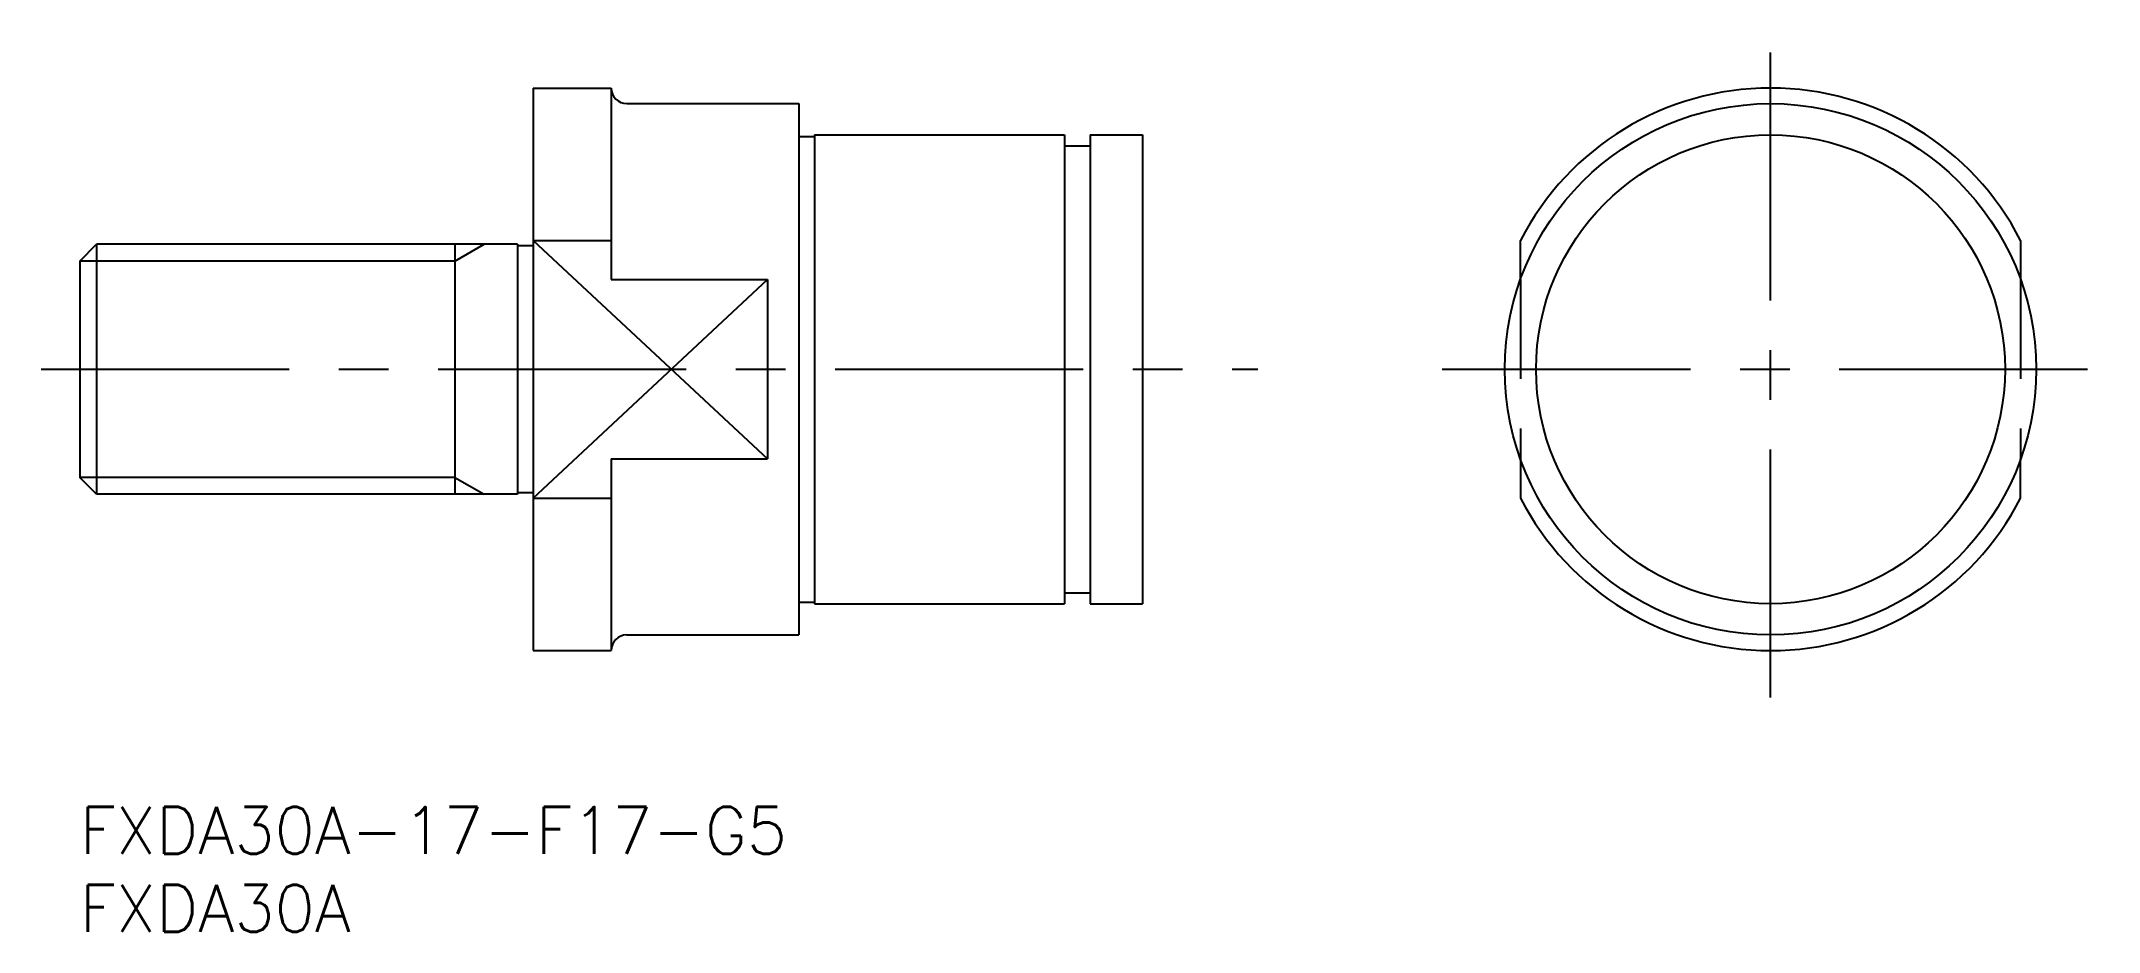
# Model space of a CAD drawing. Extents: x -2 to 129, y -8 to 49.
import ezdxf

# ---------------------------------------------------------------- set-up
doc = ezdxf.new("R2010")
doc.units = 0
doc.header["$LTSCALE"] = 0.5
doc.linetypes.add('CENTER', pattern=[50.8, 31.75, -6.35, 6.35, -6.35])
doc.linetypes.add('DASHED', pattern=[19.05, 12.7, -6.35])
for name, color, linetype in [('MSM_CENTER', 1, 'CENTER'), ('MSM_CONTINUOUS', 7, 'CONTINUOUS'), ('MSM_DASHED', 4, 'DASHED'), ('MSM_NARROW', 5, 'CONTINUOUS'), ('MSM_PART_NUMBER', 7, 'CONTINUOUS')]:
    doc.layers.add(name, color=color, linetype=linetype)
doc.styles.get("Standard").update_dxf_attribs({"font": 'txt.shx', "height": 3, "bigfont": 'bigfont.shx'})

# ---------------------------------------------------------------- blocks, each defined once
blk = doc.blocks.new('*U7')
at = {"layer": 'MSM_PART_NUMBER'}
blk.add_text('FXDA30A-17-F17-G5', height=3, dxfattribs=at).set_placement((0, -3))
blk = doc.blocks.new('*U8')
at = {"layer": 'MSM_PART_NUMBER'}
blk.add_text('FXDA30A', height=3, dxfattribs=at).set_placement((0, -8))

msp = doc.modelspace()

# ---------------------------------------------------------------- linework, layer by layer
at = {"layer": 'MSM_CENTER'}
for p, q in [((108.17, 7), (108.17, 49)), ((-2.47, 28), (75.38, 28)), ((87.17, 28), (129.17, 28))]:
    msp.add_line(p, q, dxfattribs=at)
at = {"layer": 'MSM_CONTINUOUS'}
for p, q in [((29, 46), (29, 10)), ((29, 46), (34, 46)), ((34, 46), (34, 33.74)), ((35, 45), (46, 45)), ((46, 45), (46, 11)), ((46, 42.9), (47, 42.9)), ((47, 43), (63, 43)), ((47, 43), (47, 13)), ((63, 43), (63, 13)), ((63, 42.3), (64.65, 42.3)), ((64.65, 43), (64.65, 13)), ((64.65, 43), (68, 43)), ((68, 43), (68, 13)), ((0, 34.92), (1.08, 36)), ((28, 36), (1.08, 36)), ((1.08, 36), (1.08, 20)), ((24, 36), (24, 20)), ((28, 36), (28, 20)), ((29, 35.9), (28, 35.9)), ((29, 36.25), (34, 36.25)), ((92.17, 33.74), (92.17, 36.25)), ((124.17, 36.25), (124.17, 33.74)), ((0, 34.92), (0, 21.08)), ((34, 33.74), (44, 33.74)), ((44, 33.74), (44, 22.26)), ((1.08, 20), (0, 21.08)), ((34, 22.26), (44, 22.26)), ((34, 22.26), (34, 10)), ((92.17, 22.26), (92.17, 19.75)), ((124.17, 19.75), (124.17, 22.26)), ((28, 20), (1.08, 20)), ((29, 20.1), (28, 20.1)), ((29, 19.75), (34, 19.75)), ((63, 13.7), (64.65, 13.7)), ((46, 13.1), (47, 13.1)), ((47, 13), (63, 13)), ((64.65, 13), (68, 13)), ((35, 11), (46, 11)), ((29, 10), (34, 10))]:
    msp.add_line(p, q, dxfattribs=at)
for radius in [17, 15]:
    msp.add_circle((108.17, 28), radius, dxfattribs=at)
for centre, radius, start, end in [((35, 46), 1, 180, 270), ((108.17, 28), 18, 27.266, 152.734), ((108.17, 28), 18, 207.266, 332.734), ((35, 10), 1, 90, 180)]:
    msp.add_arc(centre, radius, start, end, dxfattribs=at)
at = {"layer": 'MSM_DASHED'}
for p, q in [((92.17, 33.74), (92.17, 22.26)), ((124.17, 33.74), (124.17, 22.26))]:
    msp.add_line(p, q, dxfattribs=at)
at = {"layer": 'MSM_NARROW'}
for p, q in [((24, 34.92), (25.87, 36)), ((29, 36.25), (44, 22.26)), ((24, 34.92), (0, 34.92)), ((29, 19.75), (44, 33.74)), ((24, 21.08), (0, 21.08)), ((24, 21.08), (25.87, 20))]:
    msp.add_line(p, q, dxfattribs=at)

# ---------------------------------------------------------------- block references
at = {"layer": 'MSM_CONTINUOUS'}
for name in ['*U7', '*U8']:
    msp.add_blockref(name, (0, 0), dxfattribs=at)

doc.saveas('drawing.dxf')
